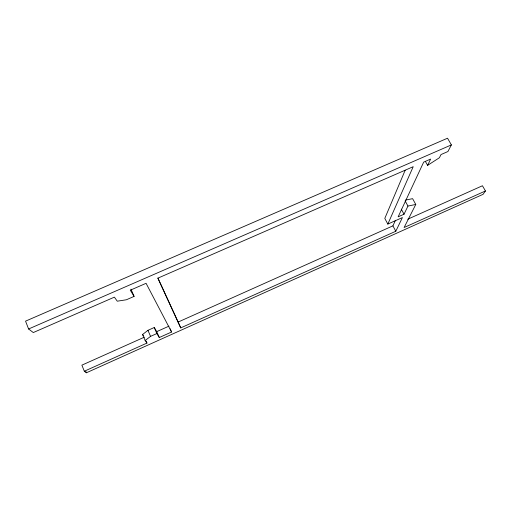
<?xml version="1.0" encoding="UTF-8"?>
<svg xmlns="http://www.w3.org/2000/svg" width="511" height="511" viewBox="0 0 511 511"><rect width="100%" height="100%" fill="white"/><g stroke="black" fill="none" stroke-linecap="round" stroke-linejoin="round"><path stroke-width="0.77" d="M405.178 170.233L384.802 218.408L387.83 224.08L402.406 217.565L395.801 231.253L180.728 327.902L157.848 278.169L413.207 166.688L387.83 224.08M157.918 278.035L178.141 322.045L392.908 225.856L395.488 220.286M425.408 161.444L427.605 165.36L430.632 159.081L423.676 162.115L398.139 216.836L404.029 214.211L407.957 206.067L415.775 204.451L412.613 198.67L405.485 200.088M415.775 204.451L404.105 227.523L485.45 190.967L482.441 185.755L407.727 219.219M130.976 289.162L134.086 296.399L126.383 299.772L117.268 301.19L114.394 297.14L33.292 332.552L28.597 328.988L25.55 321.144L447.534 138.213L451.379 144.907L447.923 151.531L441.025 154.546L439.403 157.746L427.605 165.36M485.45 190.967L483.093 194.314L86.385 372.787L84.321 371.222L81.881 365.154L144.434 337.139M84.321 371.222L146.97 343.073L145.156 340.518L142.582 334.494L147.954 330.323L154.245 327.513L156.743 331.626L159.298 337.528L171.568 332.016L170.137 328.752M145.156 340.518L150.553 336.372L156.858 333.549L159.298 337.528M156.743 331.626L168.994 326.139M28.597 328.988L451.379 144.907M142.582 334.494L143.323 335.555M134.086 296.399L130.292 290.203L146.076 283.311L171.568 332.016M405.127 200.88L407.957 206.067M401.282 209.146L404.029 214.211M392.908 225.856L395.801 231.253M178.141 322.045L180.728 327.902M154.245 327.513L156.858 333.549M147.954 330.323L150.553 336.372M146.12 341.093L146.97 343.073M85.848 371.452L86.385 372.787"/></g></svg>
